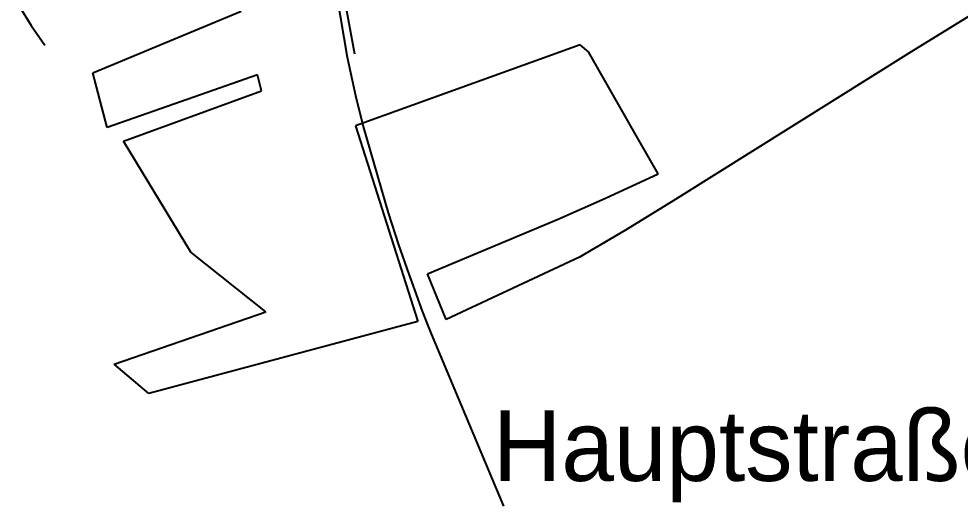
# Model space of a CAD drawing. Extents: x -3657 to 4700, y -7332 to 8131.
# Drawn here: x -2993 to -2415, y -4557 to -4259 of the extents above; entities that cross this region are included whole.
import ezdxf

# ---------------------------------------------------------------- set-up
doc = ezdxf.new("R2010")
doc.units = 0
for name, color, linetype in [('OSM_HIGHWAY_PATH', 8, 'CONTINUOUS'), ('OSM_HIGHWAY_SECONDARY', 8, 'CONTINUOUS'), ('OSM_LABELS', 8, 'CONTINUOUS'), ('OSM_LANDUSE_RESIDENTIAL', 3, 'CONTINUOUS'), ('OSM_WATERWAY_STREAM', 4, 'CONTINUOUS')]:
    doc.layers.add(name, color=color, linetype=linetype)

msp = doc.modelspace()

# ---------------------------------------------------------------- linework, layer by layer
at = {"layer": 'OSM_HIGHWAY_PATH'}
for p, q in [((-2787.355309, -4274.71727), (-2791.632946, -4251.288499)), ((-2786.323823, -4280.176941), (-2787.355309, -4274.71727))]:
    msp.add_line(p, q, dxfattribs=at)
at = {"layer": 'OSM_HIGHWAY_SECONDARY'}
for p, q in [((-2798.580312, -4237.255699), (-2791.041358, -4282.000538)), ((-2791.041358, -4282.000538), (-2785.899093, -4305.573862)), ((-2785.899093, -4305.573862), (-2781.325663, -4324.577075)), ((-2781.325663, -4324.577075), (-2765.944375, -4377.806086)), ((-2765.944375, -4377.806086), (-2759.649272, -4397.44311)), ((-2759.649272, -4397.44311), (-2753.240402, -4415.501167)), ((-2753.240402, -4415.501167), (-2751.556652, -4419.926725)), ((-2751.556652, -4419.926725), (-2745.10986, -4438.051498)), ((-2745.10986, -4438.051498), (-2742.78143, -4443.778036)), ((-2742.78143, -4443.778036), (-2739.421514, -4452.039819)), ((-2739.421514, -4452.039819), (-2694.97657, -4557.89739))]:
    msp.add_line(p, q, dxfattribs=at)
at = {"layer": 'OSM_LANDUSE_RESIDENTIAL'}
for p, q in [((-2344.240739, -4216.706877), (-2444.598331, -4278.742526)), ((-2947.432951, -4291.696735), (-2856.184296, -4253.790385)), ((-2647.930156, -4274.472641), (-2785.921846, -4324.199012)), ((-2642.742385, -4278.864841), (-2647.930156, -4274.472641)), ((-2612.707918, -4331.626833), (-2642.742385, -4278.864841)), ((-2444.598331, -4278.742526), (-2589.249179, -4369.299674)), ((-2938.5743, -4325.277603), (-2947.432951, -4291.696735)), ((-2846.112132, -4292.89764), (-2881.190266, -4305.18468)), ((-2843.654766, -4302.76063), (-2846.112132, -4292.89764)), ((-2881.190266, -4305.18468), (-2938.5743, -4325.277603)), ((-2928.449044, -4333.617223), (-2843.654766, -4302.76063)), ((-2785.921846, -4324.199012), (-2747.787175, -4444.534162)), ((-2887.189574, -4401.935385), (-2928.449044, -4333.617223)), ((-2600.102543, -4353.665668), (-2612.707918, -4331.626833)), ((-2632.298581, -4368.688102), (-2600.102543, -4353.665668)), ((-2661.081612, -4381.419921), (-2632.298581, -4368.688102)), ((-2589.249179, -4369.299674), (-2620.193781, -4388.336246)), ((-2741.689268, -4415.167582), (-2661.081612, -4381.419921)), ((-2620.193781, -4388.336246), (-2648.468653, -4405.037724)), ((-2841.068465, -4438.496277), (-2887.189574, -4401.935385)), ((-2648.468653, -4405.037724), (-2730.380836, -4443.199823)), ((-2730.380836, -4443.199823), (-2741.689268, -4415.167582)), ((-2934.198066, -4470.731687), (-2841.068465, -4438.496277)), ((-2747.787175, -4444.534162), (-2913.045003, -4488.745265)), ((-2913.045003, -4488.745265), (-2934.198066, -4470.731687))]:
    msp.add_line(p, q, dxfattribs=at)
at = {"layer": 'OSM_WATERWAY_STREAM'}
for p, q in [((-2992.810783, -4250.276625), (-2985.180815, -4262.608142)), ((-2985.180815, -4262.608142), (-2976.868246, -4274.739509))]:
    msp.add_line(p, q, dxfattribs=at)

# ---------------------------------------------------------------- texts
at = {"layer": 'OSM_LABELS'}
msp.add_text('Hauptstraße', height=43.418293, dxfattribs=at).set_placement((-2701.468511, -4542.435088))

doc.saveas('drawing.dxf')
